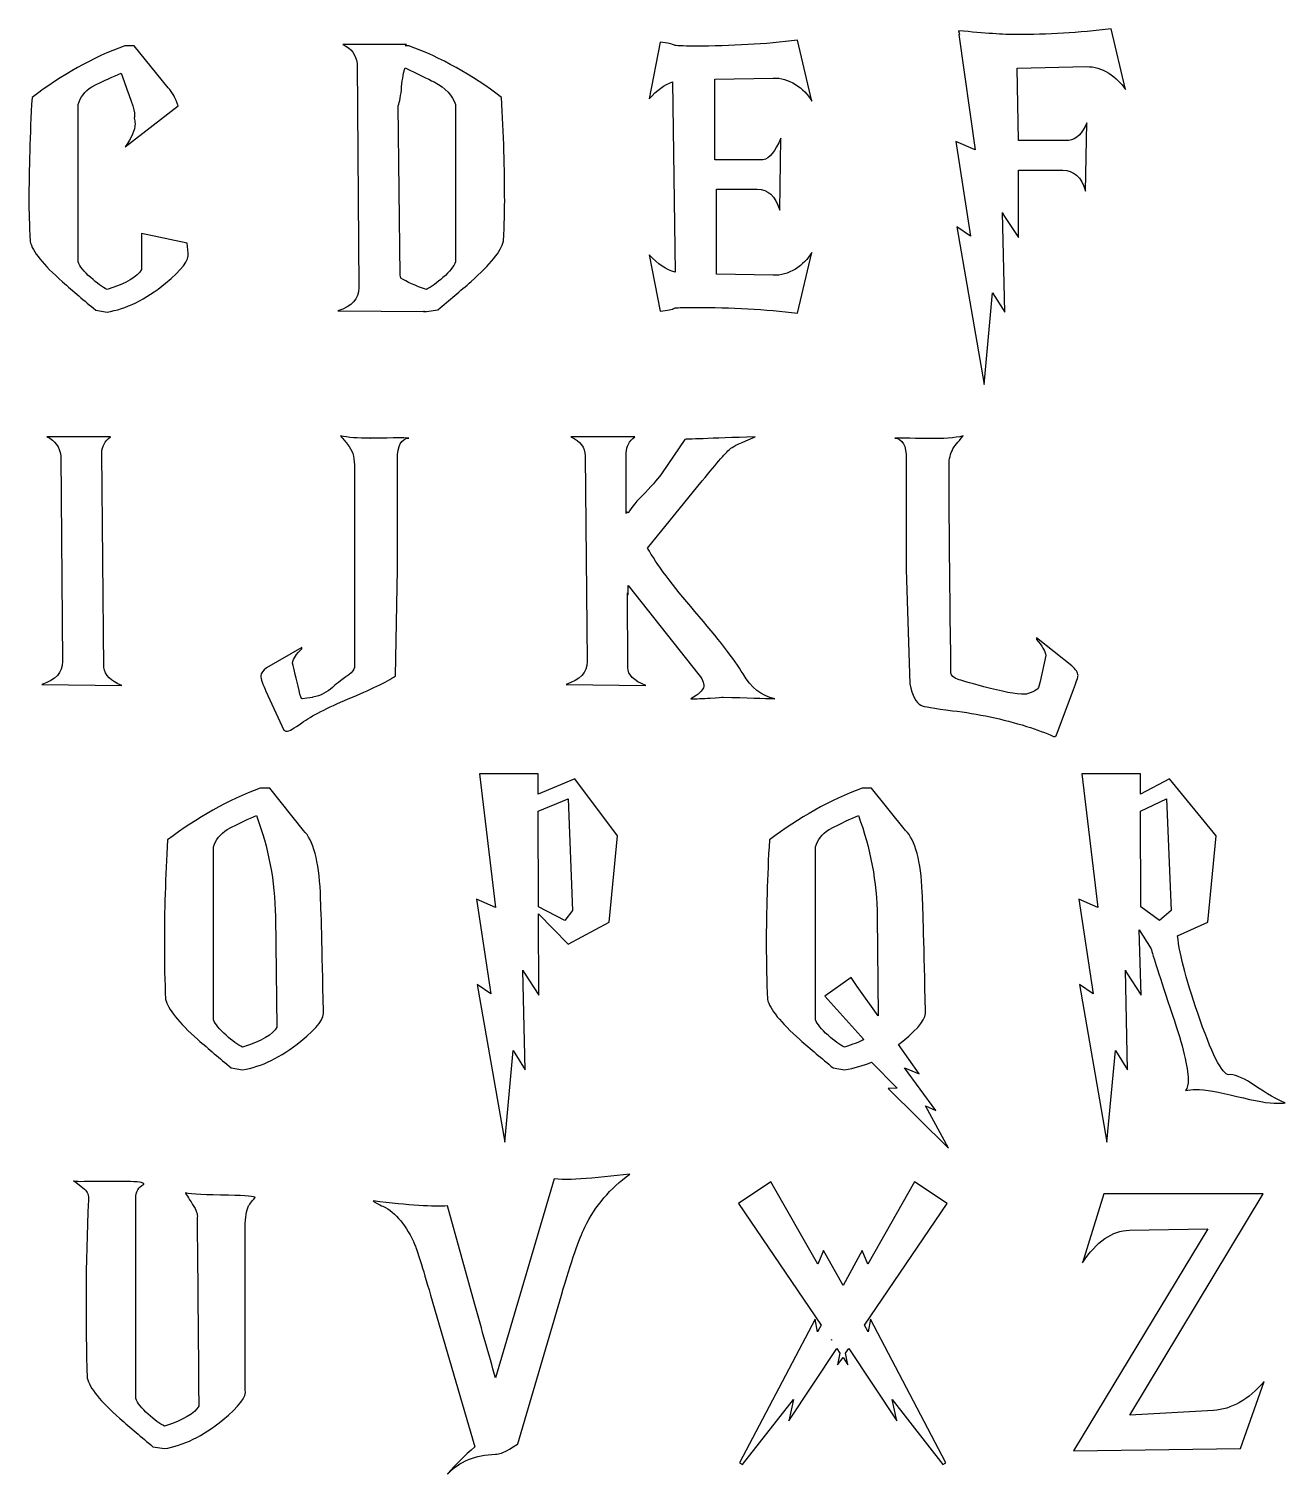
# Model space of a CAD drawing. Header units: centimetres. Extents: x -8.9 to 7.6, y -12.9 to 13.1.
# Drawn here: x -3.92 to 5.79, y 1.96 to 13.14 of the extents above; entities that cross this region are included whole.
import ezdxf

# ---------------------------------------------------------------- set-up
doc = ezdxf.new("R2010")
doc.units = ezdxf.units.CM
doc.header["$MEASUREMENT"] = 0
doc.layers.add('Layer 1', color=7, linetype='Continuous')

msp = doc.modelspace()

# ---------------------------------------------------------------- linework, layer by layer
at = {"layer": 'Layer 1', "color": 250}
for points, knots in [([(4.122, 12.274), (4.181, 12.283), (4.227, 12.33), (4.26, 12.412), (4.26, 12.412), (4.26, 12.412), (4.252, 11.884), (4.252, 11.884), (4.252, 11.884), (4.218, 11.992), (4.159, 12.046), (4.075, 12.046), (4.075, 12.046), (4.075, 12.046), (3.732, 12.046), (3.732, 12.046), (3.732, 12.046), (3.732, 12.046), (3.732, 11.524), (3.732, 11.524), (3.732, 11.524), (3.732, 11.524), (3.62, 11.695), (3.62, 11.695), (3.62, 11.695), (3.62, 11.695), (3.608, 11.719), (3.608, 11.719), (3.608, 11.719), (3.608, 11.719), (3.626, 10.948), (3.626, 10.948), (3.626, 10.948), (3.626, 10.948), (3.531, 11.096), (3.531, 11.096), (3.531, 11.096), (3.531, 11.096), (3.467, 10.388), (3.467, 10.388), (3.467, 10.388), (3.467, 10.388), (3.254, 11.607), (3.254, 11.607), (3.254, 11.607), (3.254, 11.607), (3.36, 11.536), (3.36, 11.536), (3.36, 11.536), (3.36, 11.536), (3.248, 12.268), (3.248, 12.268), (3.248, 12.268), (3.248, 12.268), (3.396, 12.203), (3.396, 12.203), (3.396, 12.203), (3.396, 12.203), (3.272, 13.094), (3.272, 13.094), (3.272, 13.094), (3.272, 13.094), (3.275, 13.094), (3.275, 13.094), (3.275, 13.094), (3.275, 13.094), (3.269, 13.124), (3.269, 13.124), (3.269, 13.124), (3.471, 13.104), (3.62, 13.094), (3.714, 13.094), (3.714, 13.094), (3.956, 13.094), (4.201, 13.109), (4.449, 13.138), (4.449, 13.138), (4.449, 13.138), (4.559, 12.669), (4.559, 12.669), (4.559, 12.669), (4.529, 12.718), (4.486, 12.76), (4.43, 12.796), (4.43, 12.796), (4.374, 12.831), (4.318, 12.848), (4.26, 12.846), (4.26, 12.846), (4.26, 12.846), (3.723, 12.834), (3.723, 12.834), (3.723, 12.834), (3.723, 12.834), (3.732, 12.274), (3.732, 12.274), (3.732, 12.274), (3.732, 12.274), (4.122, 12.274), (4.122, 12.274)], [0, 0, 0, 0, 0.038462, 0.038462, 0.038462, 0.038462, 0.076923, 0.076923, 0.076923, 0.076923, 0.115385, 0.115385, 0.115385, 0.115385, 0.153846, 0.153846, 0.153846, 0.153846, 0.192308, 0.192308, 0.192308, 0.192308, 0.230769, 0.230769, 0.230769, 0.230769, 0.269231, 0.269231, 0.269231, 0.269231, 0.307692, 0.307692, 0.307692, 0.307692, 0.346154, 0.346154, 0.346154, 0.346154, 0.384615, 0.384615, 0.384615, 0.384615, 0.423077, 0.423077, 0.423077, 0.423077, 0.461538, 0.461538, 0.461538, 0.461538, 0.5, 0.5, 0.5, 0.5, 0.538462, 0.538462, 0.538462, 0.538462, 0.576923, 0.576923, 0.576923, 0.576923, 0.615385, 0.615385, 0.615385, 0.615385, 0.653846, 0.653846, 0.653846, 0.653846, 0.692308, 0.692308, 0.692308, 0.692308, 0.730769, 0.730769, 0.730769, 0.730769, 0.769231, 0.769231, 0.769231, 0.769231, 0.807692, 0.807692, 0.807692, 0.807692, 0.846154, 0.846154, 0.846154, 0.846154, 0.884615, 0.884615, 0.884615, 0.884615, 0.923077, 0.923077, 0.923077, 0.923077, 1, 1, 1, 1]), ([(-2.693, 11.403), (-2.681, 11.352), (-2.739, 11.274), (-2.867, 11.17), (-2.867, 11.17), (-3.022, 11.044), (-3.173, 10.97), (-3.319, 10.948), (-3.319, 10.948), (-3.319, 10.948), (-3.407, 10.963), (-3.407, 10.963), (-3.407, 10.963), (-3.496, 11.036), (-3.581, 11.109), (-3.664, 11.182), (-3.664, 11.182), (-3.813, 11.313), (-3.897, 11.418), (-3.915, 11.494), (-3.915, 11.494), (-3.921, 11.63), (-3.924, 11.732), (-3.924, 11.801), (-3.924, 11.801), (-3.924, 12.053), (-3.916, 12.322), (-3.9, 12.607), (-3.9, 12.607), (-3.67, 12.782), (-3.431, 12.916), (-3.183, 13.008), (-3.183, 13.008), (-3.183, 13.008), (-3.109, 13.008), (-3.109, 13.008), (-3.109, 13.008), (-3.109, 13.008), (-2.846, 12.681), (-2.846, 12.681), (-2.846, 12.681), (-2.815, 12.649), (-2.789, 12.603), (-2.77, 12.542), (-2.77, 12.542), (-2.77, 12.542), (-3.18, 12.226), (-3.18, 12.226), (-3.18, 12.226), (-3.129, 12.295), (-3.103, 12.355), (-3.103, 12.406), (-3.103, 12.406), (-3.103, 12.42), (-3.105, 12.434), (-3.109, 12.448), (-3.109, 12.448), (-3.107, 12.456), (-3.106, 12.464), (-3.106, 12.474), (-3.106, 12.474), (-3.106, 12.506), (-3.141, 12.613), (-3.211, 12.796), (-3.211, 12.796), (-3.266, 12.772), (-3.342, 12.737), (-3.438, 12.69), (-3.438, 12.69), (-3.492, 12.654), (-3.527, 12.609), (-3.543, 12.554), (-3.543, 12.554), (-3.543, 12.554), (-3.543, 11.335), (-3.543, 11.335), (-3.543, 11.335), (-3.531, 11.302), (-3.499, 11.261), (-3.445, 11.214), (-3.445, 11.214), (-3.398, 11.171), (-3.356, 11.14), (-3.319, 11.123), (-3.319, 11.123), (-3.171, 11.17), (-3.082, 11.221), (-3.053, 11.276), (-3.053, 11.276), (-3.053, 11.276), (-3.053, 11.556), (-3.053, 11.556), (-3.053, 11.556), (-3.053, 11.556), (-2.699, 11.48), (-2.699, 11.48), (-2.699, 11.48), (-2.699, 11.48), (-2.693, 11.403), (-2.693, 11.403)], [0, 0, 0, 0, 0.038462, 0.038462, 0.038462, 0.038462, 0.076923, 0.076923, 0.076923, 0.076923, 0.115385, 0.115385, 0.115385, 0.115385, 0.153846, 0.153846, 0.153846, 0.153846, 0.192308, 0.192308, 0.192308, 0.192308, 0.230769, 0.230769, 0.230769, 0.230769, 0.269231, 0.269231, 0.269231, 0.269231, 0.307692, 0.307692, 0.307692, 0.307692, 0.346154, 0.346154, 0.346154, 0.346154, 0.384615, 0.384615, 0.384615, 0.384615, 0.423077, 0.423077, 0.423077, 0.423077, 0.461538, 0.461538, 0.461538, 0.461538, 0.5, 0.5, 0.5, 0.5, 0.538462, 0.538462, 0.538462, 0.538462, 0.576923, 0.576923, 0.576923, 0.576923, 0.615385, 0.615385, 0.615385, 0.615385, 0.653846, 0.653846, 0.653846, 0.653846, 0.692308, 0.692308, 0.692308, 0.692308, 0.730769, 0.730769, 0.730769, 0.730769, 0.769231, 0.769231, 0.769231, 0.769231, 0.807692, 0.807692, 0.807692, 0.807692, 0.846154, 0.846154, 0.846154, 0.846154, 0.884615, 0.884615, 0.884615, 0.884615, 0.923077, 0.923077, 0.923077, 0.923077, 1, 1, 1, 1]), ([(-0.872, 10.951), (-0.868, 10.951), (-0.865, 10.951), (-0.863, 10.951), (-0.863, 10.951), (-0.863, 10.951), (-1.533, 10.957), (-1.533, 10.957), (-1.533, 10.957), (-1.425, 10.991), (-1.371, 11.05), (-1.371, 11.134), (-1.371, 11.134), (-1.371, 11.134), (-1.385, 12.87), (-1.385, 12.87), (-1.385, 12.87), (-1.393, 12.939), (-1.43, 12.988), (-1.495, 13.017), (-1.495, 13.017), (-1.495, 13.017), (-1.002, 13.017), (-1.002, 13.017), (-1.002, 13.017), (-1.006, 13.015), (-1.01, 13.012), (-1.014, 13.008), (-1.014, 13.008), (-1.014, 13.008), (-0.984, 13.008), (-0.984, 13.008), (-0.984, 13.008), (-0.736, 12.916), (-0.497, 12.783), (-0.267, 12.608), (-0.267, 12.608), (-0.251, 12.323), (-0.243, 12.055), (-0.243, 11.803), (-0.243, 11.803), (-0.243, 11.734), (-0.246, 11.632), (-0.252, 11.496), (-0.252, 11.496), (-0.27, 11.42), (-0.353, 11.316), (-0.503, 11.184), (-0.503, 11.184), (-0.586, 11.112), (-0.671, 11.039), (-0.76, 10.966), (-0.76, 10.966), (-0.76, 10.966), (-0.848, 10.951), (-0.848, 10.951), (-0.848, 10.951), (-0.848, 10.951), (-0.872, 10.951), (-0.872, 10.951)], [0, 0, 0, 0, 0.0625, 0.0625, 0.0625, 0.0625, 0.125, 0.125, 0.125, 0.125, 0.1875, 0.1875, 0.1875, 0.1875, 0.25, 0.25, 0.25, 0.25, 0.3125, 0.3125, 0.3125, 0.3125, 0.375, 0.375, 0.375, 0.375, 0.4375, 0.4375, 0.4375, 0.4375, 0.5, 0.5, 0.5, 0.5, 0.5625, 0.5625, 0.5625, 0.5625, 0.625, 0.625, 0.625, 0.625, 0.6875, 0.6875, 0.6875, 0.6875, 0.75, 0.75, 0.75, 0.75, 0.8125, 0.8125, 0.8125, 0.8125, 0.875, 0.875, 0.875, 0.875, 1, 1, 1, 1]), ([(1.076, 11.255), (1.076, 11.255), (1.055, 12.728), (1.055, 12.728), (1.055, 12.728), (0.994, 12.706), (0.934, 12.663), (0.875, 12.598), (0.875, 12.598), (0.875, 12.598), (0.961, 13.035), (0.961, 13.035), (0.961, 13.035), (1.018, 13.029), (1.054, 13.021), (1.07, 13.011), (1.07, 13.011), (1.078, 13.007), (1.131, 13.005), (1.229, 13.005), (1.229, 13.005), (1.511, 13.005), (1.775, 13.02), (2.023, 13.05), (2.023, 13.05), (2.023, 13.05), (2.133, 12.58), (2.133, 12.58), (2.133, 12.58), (2.103, 12.632), (2.061, 12.674), (2.006, 12.709), (2.006, 12.709), (1.951, 12.743), (1.894, 12.76), (1.835, 12.758), (1.835, 12.758), (1.835, 12.758), (1.383, 12.749), (1.383, 12.749), (1.383, 12.749), (1.383, 12.739), (1.383, 12.73), (1.383, 12.722), (1.383, 12.722), (1.383, 12.722), (1.383, 12.126), (1.383, 12.126), (1.383, 12.126), (1.383, 12.126), (1.755, 12.126), (1.755, 12.126), (1.755, 12.126), (1.806, 12.134), (1.852, 12.19), (1.893, 12.294), (1.893, 12.294), (1.893, 12.294), (1.885, 11.736), (1.885, 11.736), (1.885, 11.736), (1.852, 11.845), (1.794, 11.899), (1.711, 11.899), (1.711, 11.899), (1.711, 11.899), (1.395, 11.899), (1.395, 11.899), (1.395, 11.899), (1.395, 11.899), (1.395, 11.241), (1.395, 11.241), (1.395, 11.241), (1.395, 11.241), (1.835, 11.232), (1.835, 11.232), (1.835, 11.232), (1.894, 11.23), (1.951, 11.246), (2.006, 11.28), (2.006, 11.28), (2.061, 11.315), (2.103, 11.358), (2.133, 11.409), (2.133, 11.409), (2.133, 11.409), (2.023, 10.94), (2.023, 10.94), (2.023, 10.94), (1.775, 10.969), (1.511, 10.984), (1.229, 10.984), (1.229, 10.984), (1.131, 10.984), (1.078, 10.982), (1.07, 10.978), (1.07, 10.978), (1.054, 10.968), (1.018, 10.96), (0.961, 10.954), (0.961, 10.954), (0.961, 10.954), (0.875, 11.391), (0.875, 11.391), (0.875, 11.391), (0.942, 11.318), (1.009, 11.273), (1.076, 11.255)], [0, 0, 0, 0, 0.035714, 0.035714, 0.035714, 0.035714, 0.071429, 0.071429, 0.071429, 0.071429, 0.107143, 0.107143, 0.107143, 0.107143, 0.142857, 0.142857, 0.142857, 0.142857, 0.178571, 0.178571, 0.178571, 0.178571, 0.214286, 0.214286, 0.214286, 0.214286, 0.25, 0.25, 0.25, 0.25, 0.285714, 0.285714, 0.285714, 0.285714, 0.321429, 0.321429, 0.321429, 0.321429, 0.357143, 0.357143, 0.357143, 0.357143, 0.392857, 0.392857, 0.392857, 0.392857, 0.428571, 0.428571, 0.428571, 0.428571, 0.464286, 0.464286, 0.464286, 0.464286, 0.5, 0.5, 0.5, 0.5, 0.535714, 0.535714, 0.535714, 0.535714, 0.571429, 0.571429, 0.571429, 0.571429, 0.607143, 0.607143, 0.607143, 0.607143, 0.642857, 0.642857, 0.642857, 0.642857, 0.678571, 0.678571, 0.678571, 0.678571, 0.714286, 0.714286, 0.714286, 0.714286, 0.75, 0.75, 0.75, 0.75, 0.785714, 0.785714, 0.785714, 0.785714, 0.821429, 0.821429, 0.821429, 0.821429, 0.857143, 0.857143, 0.857143, 0.857143, 0.892857, 0.892857, 0.892857, 0.892857, 0.928571, 0.928571, 0.928571, 0.928571, 1, 1, 1, 1]), ([(-1.052, 11.232), (-1.05, 11.226), (-1.048, 11.219), (-1.046, 11.211), (-1.046, 11.211), (-1.001, 11.18), (-0.935, 11.15), (-0.847, 11.123), (-0.847, 11.123), (-0.807, 11.144), (-0.766, 11.175), (-0.721, 11.214), (-0.721, 11.214), (-0.668, 11.261), (-0.636, 11.302), (-0.624, 11.335), (-0.624, 11.335), (-0.624, 11.335), (-0.624, 12.554), (-0.624, 12.554), (-0.624, 12.554), (-0.644, 12.621), (-0.699, 12.679), (-0.788, 12.728), (-0.788, 12.728), (-0.838, 12.752), (-0.913, 12.788), (-1.013, 12.837), (-1.013, 12.837), (-1.025, 12.806), (-1.034, 12.757), (-1.04, 12.69), (-1.04, 12.69), (-1.046, 12.623), (-1.055, 12.574), (-1.067, 12.542), (-1.067, 12.542), (-1.067, 12.542), (-1.052, 11.232), (-1.052, 11.232)], [0, 0, 0, 0, 0.090909, 0.090909, 0.090909, 0.090909, 0.181818, 0.181818, 0.181818, 0.181818, 0.272727, 0.272727, 0.272727, 0.272727, 0.363636, 0.363636, 0.363636, 0.363636, 0.454545, 0.454545, 0.454545, 0.454545, 0.545455, 0.545455, 0.545455, 0.545455, 0.636364, 0.636364, 0.636364, 0.636364, 0.727273, 0.727273, 0.727273, 0.727273, 0.818182, 0.818182, 0.818182, 0.818182, 1, 1, 1, 1]), ([(-3.345, 8.198), (-3.335, 8.139), (-3.289, 8.093), (-3.206, 8.059), (-3.206, 8.059), (-3.206, 8.059), (-3.823, 8.068), (-3.823, 8.068), (-3.823, 8.068), (-3.717, 8.101), (-3.664, 8.16), (-3.664, 8.245), (-3.664, 8.245), (-3.664, 8.245), (-3.678, 9.836), (-3.678, 9.836), (-3.678, 9.836), (-3.686, 9.905), (-3.721, 9.954), (-3.785, 9.983), (-3.785, 9.983), (-3.785, 9.983), (-3.292, 9.983), (-3.292, 9.983), (-3.292, 9.983), (-3.337, 9.948), (-3.36, 9.907), (-3.36, 9.859), (-3.36, 9.859), (-3.36, 9.859), (-3.345, 8.198), (-3.345, 8.198)], [0, 0, 0, 0, 0.111111, 0.111111, 0.111111, 0.111111, 0.222222, 0.222222, 0.222222, 0.222222, 0.333333, 0.333333, 0.333333, 0.333333, 0.444444, 0.444444, 0.444444, 0.444444, 0.555556, 0.555556, 0.555556, 0.555556, 0.666667, 0.666667, 0.666667, 0.666667, 0.777778, 0.777778, 0.777778, 0.777778, 1, 1, 1, 1]), ([(-1.512, 9.989), (-1.459, 9.977), (-1.381, 9.972), (-1.279, 9.972), (-1.279, 9.972), (-1.297, 9.972), (-1.239, 9.972), (-1.105, 9.974), (-1.105, 9.974), (-1.105, 9.974), (-1.081, 9.974), (-1.034, 9.974), (-1.034, 9.974), (-1.018, 9.974), (-1.002, 9.973), (-0.984, 9.972), (-0.984, 9.972), (-1.043, 9.97), (-1.073, 9.915), (-1.073, 9.809), (-1.073, 9.809), (-1.073, 9.809), (-1.073, 8.956), (-1.073, 8.956), (-1.073, 8.956), (-1.073, 8.956), (-1.087, 8.133), (-1.087, 8.133), (-1.087, 8.133), (-1.158, 8.086), (-1.28, 8.027), (-1.453, 7.956), (-1.453, 7.956), (-1.617, 7.887), (-1.737, 7.825), (-1.813, 7.77), (-1.813, 7.77), (-1.872, 7.727), (-1.912, 7.705), (-1.931, 7.705), (-1.931, 7.705), (-1.939, 7.705), (-1.946, 7.708), (-1.952, 7.714), (-1.952, 7.714), (-1.952, 7.714), (-2.091, 8.015), (-2.091, 8.015), (-2.091, 8.015), (-2.116, 8.07), (-2.129, 8.109), (-2.129, 8.133), (-2.129, 8.133), (-2.129, 8.156), (-2.114, 8.177), (-2.085, 8.195), (-2.085, 8.195), (-2.085, 8.195), (-1.813, 8.354), (-1.813, 8.354), (-1.813, 8.354), (-1.813, 8.354), (-1.813, 8.342), (-1.813, 8.342), (-1.813, 8.342), (-1.855, 8.303), (-1.878, 8.267), (-1.884, 8.233), (-1.884, 8.233), (-1.872, 8.184), (-1.856, 8.113), (-1.834, 8.021), (-1.834, 8.021), (-1.825, 7.975), (-1.816, 7.954), (-1.808, 7.956), (-1.808, 7.956), (-1.757, 7.962), (-1.73, 7.966), (-1.726, 7.968), (-1.726, 7.968), (-1.667, 7.981), (-1.617, 8.007), (-1.576, 8.044), (-1.576, 8.044), (-1.555, 8.064), (-1.513, 8.096), (-1.45, 8.142), (-1.45, 8.142), (-1.421, 8.163), (-1.406, 8.182), (-1.406, 8.198), (-1.406, 8.198), (-1.406, 8.198), (-1.406, 9.765), (-1.406, 9.765), (-1.406, 9.765), (-1.406, 9.83), (-1.423, 9.883), (-1.458, 9.924), (-1.458, 9.924), (-1.469, 9.938), (-1.487, 9.96), (-1.512, 9.989)], [0, 0, 0, 0, 0.037037, 0.037037, 0.037037, 0.037037, 0.074074, 0.074074, 0.074074, 0.074074, 0.111111, 0.111111, 0.111111, 0.111111, 0.148148, 0.148148, 0.148148, 0.148148, 0.185185, 0.185185, 0.185185, 0.185185, 0.222222, 0.222222, 0.222222, 0.222222, 0.259259, 0.259259, 0.259259, 0.259259, 0.296296, 0.296296, 0.296296, 0.296296, 0.333333, 0.333333, 0.333333, 0.333333, 0.37037, 0.37037, 0.37037, 0.37037, 0.407407, 0.407407, 0.407407, 0.407407, 0.444444, 0.444444, 0.444444, 0.444444, 0.481481, 0.481481, 0.481481, 0.481481, 0.518519, 0.518519, 0.518519, 0.518519, 0.555556, 0.555556, 0.555556, 0.555556, 0.592593, 0.592593, 0.592593, 0.592593, 0.62963, 0.62963, 0.62963, 0.62963, 0.666667, 0.666667, 0.666667, 0.666667, 0.703704, 0.703704, 0.703704, 0.703704, 0.740741, 0.740741, 0.740741, 0.740741, 0.777778, 0.777778, 0.777778, 0.777778, 0.814815, 0.814815, 0.814815, 0.814815, 0.851852, 0.851852, 0.851852, 0.851852, 0.888889, 0.888889, 0.888889, 0.888889, 0.925926, 0.925926, 0.925926, 0.925926, 1, 1, 1, 1]), ([(0.849, 8.059), (0.849, 8.059), (0.232, 8.068), (0.232, 8.068), (0.232, 8.068), (0.34, 8.101), (0.394, 8.16), (0.394, 8.245), (0.394, 8.245), (0.394, 8.245), (0.379, 9.836), (0.379, 9.836), (0.379, 9.836), (0.379, 9.901), (0.343, 9.95), (0.27, 9.983), (0.27, 9.983), (0.27, 9.983), (0.763, 9.983), (0.763, 9.983), (0.763, 9.983), (0.72, 9.948), (0.698, 9.907), (0.698, 9.859), (0.698, 9.859), (0.698, 9.859), (0.698, 9.39), (0.698, 9.39), (0.698, 9.39), (0.7, 9.398), (0.702, 9.402), (0.704, 9.402), (0.704, 9.402), (0.708, 9.4), (0.711, 9.397), (0.713, 9.393), (0.713, 9.393), (0.737, 9.436), (0.78, 9.488), (0.843, 9.549), (0.843, 9.549), (0.908, 9.618), (0.952, 9.67), (0.976, 9.703), (0.976, 9.703), (0.976, 9.703), (1.15, 9.963), (1.15, 9.963), (1.15, 9.963), (1.158, 9.963), (1.34, 9.97), (1.696, 9.983), (1.696, 9.983), (1.588, 9.938), (1.525, 9.909), (1.507, 9.895), (1.507, 9.895), (1.475, 9.869), (1.402, 9.785), (1.286, 9.641), (1.286, 9.641), (1.286, 9.641), (0.863, 9.122), (0.863, 9.122), (0.863, 9.122), (0.932, 8.998), (1.054, 8.834), (1.229, 8.632), (1.229, 8.632), (1.41, 8.421), (1.534, 8.26), (1.601, 8.148), (1.601, 8.148), (1.662, 8.043), (1.744, 7.979), (1.846, 7.956), (1.846, 7.956), (1.764, 7.96), (1.631, 7.964), (1.448, 7.968), (1.448, 7.968), (1.44, 7.968), (1.407, 7.966), (1.347, 7.962), (1.347, 7.962), (1.288, 7.958), (1.238, 7.956), (1.197, 7.956), (1.197, 7.956), (1.258, 7.992), (1.29, 8.02), (1.294, 8.042), (1.294, 8.042), (1.304, 8.068), (1.293, 8.1), (1.262, 8.14), (1.262, 8.14), (1.262, 8.14), (0.713, 8.832), (0.713, 8.832), (0.713, 8.832), (0.713, 8.761), (0.711, 8.743), (0.707, 8.776), (0.707, 8.776), (0.707, 8.776), (0.71, 8.198), (0.71, 8.198), (0.71, 8.198), (0.71, 8.143), (0.756, 8.096), (0.849, 8.059)], [0, 0, 0, 0, 0.034483, 0.034483, 0.034483, 0.034483, 0.068966, 0.068966, 0.068966, 0.068966, 0.103448, 0.103448, 0.103448, 0.103448, 0.137931, 0.137931, 0.137931, 0.137931, 0.172414, 0.172414, 0.172414, 0.172414, 0.206897, 0.206897, 0.206897, 0.206897, 0.241379, 0.241379, 0.241379, 0.241379, 0.275862, 0.275862, 0.275862, 0.275862, 0.310345, 0.310345, 0.310345, 0.310345, 0.344828, 0.344828, 0.344828, 0.344828, 0.37931, 0.37931, 0.37931, 0.37931, 0.413793, 0.413793, 0.413793, 0.413793, 0.448276, 0.448276, 0.448276, 0.448276, 0.482759, 0.482759, 0.482759, 0.482759, 0.517241, 0.517241, 0.517241, 0.517241, 0.551724, 0.551724, 0.551724, 0.551724, 0.586207, 0.586207, 0.586207, 0.586207, 0.62069, 0.62069, 0.62069, 0.62069, 0.655172, 0.655172, 0.655172, 0.655172, 0.689655, 0.689655, 0.689655, 0.689655, 0.724138, 0.724138, 0.724138, 0.724138, 0.758621, 0.758621, 0.758621, 0.758621, 0.793103, 0.793103, 0.793103, 0.793103, 0.827586, 0.827586, 0.827586, 0.827586, 0.862069, 0.862069, 0.862069, 0.862069, 0.896552, 0.896552, 0.896552, 0.896552, 0.931034, 0.931034, 0.931034, 0.931034, 1, 1, 1, 1]), ([(4.193, 8.136), (4.193, 8.126), (4.181, 8.09), (4.157, 8.027), (4.157, 8.027), (4.157, 8.027), (4.024, 7.67), (4.024, 7.67), (4.024, 7.67), (4.018, 7.664), (4.012, 7.662), (4.004, 7.664), (4.004, 7.664), (3.947, 7.691), (3.877, 7.718), (3.794, 7.743), (3.794, 7.743), (3.611, 7.8), (3.42, 7.841), (3.222, 7.864), (3.222, 7.864), (3.078, 7.882), (2.996, 7.896), (2.977, 7.906), (2.977, 7.906), (2.939, 7.925), (2.911, 7.98), (2.891, 8.071), (2.891, 8.071), (2.891, 8.071), (2.864, 8.956), (2.864, 8.956), (2.864, 8.956), (2.864, 8.956), (2.864, 9.809), (2.864, 9.809), (2.864, 9.809), (2.864, 9.915), (2.835, 9.97), (2.776, 9.972), (2.776, 9.972), (2.792, 9.973), (2.881, 9.972), (3.045, 9.969), (3.045, 9.969), (3.151, 9.967), (3.237, 9.973), (3.304, 9.989), (3.304, 9.989), (3.261, 9.94), (3.234, 9.907), (3.225, 9.889), (3.225, 9.889), (3.205, 9.853), (3.195, 9.812), (3.195, 9.765), (3.195, 9.765), (3.195, 9.507), (3.2, 8.97), (3.21, 8.154), (3.21, 8.154), (3.21, 8.136), (3.228, 8.12), (3.266, 8.106), (3.266, 8.106), (3.279, 8.1), (3.345, 8.082), (3.463, 8.05), (3.463, 8.05), (3.606, 8.011), (3.712, 7.991), (3.783, 7.991), (3.783, 7.991), (3.797, 7.991), (3.816, 7.998), (3.842, 8.01), (3.842, 8.01), (3.867, 8.023), (3.878, 8.03), (3.874, 8.03), (3.874, 8.03), (3.882, 8.028), (3.891, 8.047), (3.9, 8.089), (3.9, 8.089), (3.9, 8.089), (3.945, 8.292), (3.945, 8.292), (3.945, 8.292), (3.939, 8.326), (3.914, 8.367), (3.871, 8.416), (3.871, 8.416), (3.871, 8.416), (3.871, 8.428), (3.871, 8.428), (3.871, 8.428), (3.871, 8.428), (4.145, 8.21), (4.145, 8.21), (4.145, 8.21), (4.177, 8.184), (4.193, 8.159), (4.193, 8.136)], [0, 0, 0, 0, 0.037037, 0.037037, 0.037037, 0.037037, 0.074074, 0.074074, 0.074074, 0.074074, 0.111111, 0.111111, 0.111111, 0.111111, 0.148148, 0.148148, 0.148148, 0.148148, 0.185185, 0.185185, 0.185185, 0.185185, 0.222222, 0.222222, 0.222222, 0.222222, 0.259259, 0.259259, 0.259259, 0.259259, 0.296296, 0.296296, 0.296296, 0.296296, 0.333333, 0.333333, 0.333333, 0.333333, 0.37037, 0.37037, 0.37037, 0.37037, 0.407407, 0.407407, 0.407407, 0.407407, 0.444444, 0.444444, 0.444444, 0.444444, 0.481481, 0.481481, 0.481481, 0.481481, 0.518519, 0.518519, 0.518519, 0.518519, 0.555556, 0.555556, 0.555556, 0.555556, 0.592593, 0.592593, 0.592593, 0.592593, 0.62963, 0.62963, 0.62963, 0.62963, 0.666667, 0.666667, 0.666667, 0.666667, 0.703704, 0.703704, 0.703704, 0.703704, 0.740741, 0.740741, 0.740741, 0.740741, 0.777778, 0.777778, 0.777778, 0.777778, 0.814815, 0.814815, 0.814815, 0.814815, 0.851852, 0.851852, 0.851852, 0.851852, 0.888889, 0.888889, 0.888889, 0.888889, 0.925926, 0.925926, 0.925926, 0.925926, 1, 1, 1, 1]), ([(0.63, 6.896), (0.63, 6.896), (0.565, 6.229), (0.565, 6.229), (0.565, 6.229), (0.565, 6.229), (0.247, 6.058), (0.247, 6.058), (0.247, 6.058), (0.247, 6.058), (0.019, 6.294), (0.019, 6.294), (0.019, 6.294), (0.019, 6.294), (0.022, 5.663), (0.022, 5.663), (0.022, 5.663), (0.022, 5.663), (-0.09, 5.834), (-0.09, 5.834), (-0.09, 5.834), (-0.09, 5.834), (-0.102, 5.857), (-0.102, 5.857), (-0.102, 5.857), (-0.102, 5.857), (-0.084, 5.087), (-0.084, 5.087), (-0.084, 5.087), (-0.084, 5.087), (-0.178, 5.235), (-0.178, 5.235), (-0.178, 5.235), (-0.178, 5.235), (-0.243, 4.526), (-0.243, 4.526), (-0.243, 4.526), (-0.243, 4.526), (-0.456, 5.745), (-0.456, 5.745), (-0.456, 5.745), (-0.456, 5.745), (-0.35, 5.674), (-0.35, 5.674), (-0.35, 5.674), (-0.35, 5.674), (-0.462, 6.406), (-0.462, 6.406), (-0.462, 6.406), (-0.462, 6.406), (-0.314, 6.341), (-0.314, 6.341), (-0.314, 6.341), (-0.314, 6.341), (-0.438, 7.377), (-0.438, 7.377), (-0.438, 7.377), (-0.438, 7.377), (0.016, 7.377), (0.016, 7.377), (0.016, 7.377), (0.016, 7.377), (0.016, 7.218), (0.016, 7.218), (0.016, 7.218), (0.016, 7.218), (0.3, 7.336), (0.3, 7.336), (0.3, 7.336), (0.3, 7.336), (0.63, 6.896), (0.63, 6.896)], [0, 0, 0, 0, 0.052632, 0.052632, 0.052632, 0.052632, 0.105263, 0.105263, 0.105263, 0.105263, 0.157895, 0.157895, 0.157895, 0.157895, 0.210526, 0.210526, 0.210526, 0.210526, 0.263158, 0.263158, 0.263158, 0.263158, 0.315789, 0.315789, 0.315789, 0.315789, 0.368421, 0.368421, 0.368421, 0.368421, 0.421053, 0.421053, 0.421053, 0.421053, 0.473684, 0.473684, 0.473684, 0.473684, 0.526316, 0.526316, 0.526316, 0.526316, 0.578947, 0.578947, 0.578947, 0.578947, 0.631579, 0.631579, 0.631579, 0.631579, 0.684211, 0.684211, 0.684211, 0.684211, 0.736842, 0.736842, 0.736842, 0.736842, 0.789474, 0.789474, 0.789474, 0.789474, 0.842105, 0.842105, 0.842105, 0.842105, 0.894737, 0.894737, 0.894737, 0.894737, 1, 1, 1, 1]), ([(4.963, 6.123), (4.979, 5.972), (5.037, 5.754), (5.137, 5.471), (5.137, 5.471), (5.243, 5.172), (5.321, 5.031), (5.37, 5.049), (5.37, 5.049), (5.421, 5.045), (5.484, 5.017), (5.559, 4.966), (5.559, 4.966), (5.653, 4.901), (5.732, 4.856), (5.795, 4.83), (5.795, 4.83), (5.777, 4.828), (5.759, 4.827), (5.739, 4.827), (5.739, 4.827), (5.668, 4.827), (5.562, 4.845), (5.422, 4.881), (5.422, 4.881), (5.281, 4.916), (5.175, 4.934), (5.105, 4.934), (5.105, 4.934), (5.075, 4.934), (5.048, 4.931), (5.025, 4.925), (5.025, 4.925), (5.039, 4.944), (5.045, 4.974), (5.045, 5.013), (5.045, 5.013), (5.045, 5.104), (5.005, 5.269), (4.924, 5.509), (4.924, 5.509), (4.824, 5.808), (4.769, 5.979), (4.759, 6.023), (4.759, 6.023), (4.759, 6.023), (4.665, 6.17), (4.665, 6.17), (4.665, 6.17), (4.665, 6.17), (4.682, 5.663), (4.682, 5.663), (4.682, 5.663), (4.682, 5.663), (4.57, 5.834), (4.57, 5.834), (4.57, 5.834), (4.57, 5.834), (4.559, 5.857), (4.559, 5.857), (4.559, 5.857), (4.559, 5.857), (4.576, 5.087), (4.576, 5.087), (4.576, 5.087), (4.576, 5.087), (4.482, 5.235), (4.482, 5.235), (4.482, 5.235), (4.482, 5.235), (4.417, 4.526), (4.417, 4.526), (4.417, 4.526), (4.417, 4.526), (4.204, 5.745), (4.204, 5.745), (4.204, 5.745), (4.204, 5.745), (4.311, 5.674), (4.311, 5.674), (4.311, 5.674), (4.311, 5.674), (4.198, 6.406), (4.198, 6.406), (4.198, 6.406), (4.198, 6.406), (4.346, 6.341), (4.346, 6.341), (4.346, 6.341), (4.346, 6.341), (4.222, 7.377), (4.222, 7.377), (4.222, 7.377), (4.222, 7.377), (4.677, 7.377), (4.677, 7.377), (4.677, 7.377), (4.677, 7.377), (4.677, 7.218), (4.677, 7.218), (4.677, 7.218), (4.677, 7.218), (4.901, 7.336), (4.901, 7.336), (4.901, 7.336), (4.901, 7.336), (5.261, 6.896), (5.261, 6.896), (5.261, 6.896), (5.261, 6.896), (5.196, 6.229), (5.196, 6.229), (5.196, 6.229), (5.196, 6.229), (4.963, 6.123), (4.963, 6.123)], [0, 0, 0, 0, 0.033333, 0.033333, 0.033333, 0.033333, 0.066667, 0.066667, 0.066667, 0.066667, 0.1, 0.1, 0.1, 0.1, 0.133333, 0.133333, 0.133333, 0.133333, 0.166667, 0.166667, 0.166667, 0.166667, 0.2, 0.2, 0.2, 0.2, 0.233333, 0.233333, 0.233333, 0.233333, 0.266667, 0.266667, 0.266667, 0.266667, 0.3, 0.3, 0.3, 0.3, 0.333333, 0.333333, 0.333333, 0.333333, 0.366667, 0.366667, 0.366667, 0.366667, 0.4, 0.4, 0.4, 0.4, 0.433333, 0.433333, 0.433333, 0.433333, 0.466667, 0.466667, 0.466667, 0.466667, 0.5, 0.5, 0.5, 0.5, 0.533333, 0.533333, 0.533333, 0.533333, 0.566667, 0.566667, 0.566667, 0.566667, 0.6, 0.6, 0.6, 0.6, 0.633333, 0.633333, 0.633333, 0.633333, 0.666667, 0.666667, 0.666667, 0.666667, 0.7, 0.7, 0.7, 0.7, 0.733333, 0.733333, 0.733333, 0.733333, 0.766667, 0.766667, 0.766667, 0.766667, 0.8, 0.8, 0.8, 0.8, 0.833333, 0.833333, 0.833333, 0.833333, 0.866667, 0.866667, 0.866667, 0.866667, 0.9, 0.9, 0.9, 0.9, 0.933333, 0.933333, 0.933333, 0.933333, 1, 1, 1, 1]), ([(-1.645, 5.542), (-1.633, 5.49), (-1.691, 5.413), (-1.819, 5.308), (-1.819, 5.308), (-1.975, 5.183), (-2.125, 5.109), (-2.271, 5.087), (-2.271, 5.087), (-2.271, 5.087), (-2.359, 5.102), (-2.359, 5.102), (-2.359, 5.102), (-2.448, 5.175), (-2.533, 5.247), (-2.616, 5.32), (-2.616, 5.32), (-2.766, 5.452), (-2.849, 5.556), (-2.867, 5.633), (-2.867, 5.633), (-2.873, 5.769), (-2.876, 5.911), (-2.876, 6.058), (-2.876, 6.058), (-2.876, 6.31), (-2.868, 6.579), (-2.852, 6.864), (-2.852, 6.864), (-2.622, 7.039), (-2.383, 7.173), (-2.135, 7.265), (-2.135, 7.265), (-2.135, 7.265), (-2.061, 7.265), (-2.061, 7.265), (-2.061, 7.265), (-2.061, 7.265), (-1.799, 6.938), (-1.799, 6.938), (-1.799, 6.938), (-1.724, 6.861), (-1.681, 6.701), (-1.669, 6.459), (-1.669, 6.459), (-1.663, 6.337), (-1.655, 6.032), (-1.645, 5.542)], [0, 0, 0, 0, 0.076923, 0.076923, 0.076923, 0.076923, 0.153846, 0.153846, 0.153846, 0.153846, 0.230769, 0.230769, 0.230769, 0.230769, 0.307692, 0.307692, 0.307692, 0.307692, 0.384615, 0.384615, 0.384615, 0.384615, 0.461538, 0.461538, 0.461538, 0.461538, 0.538462, 0.538462, 0.538462, 0.538462, 0.615385, 0.615385, 0.615385, 0.615385, 0.692308, 0.692308, 0.692308, 0.692308, 0.769231, 0.769231, 0.769231, 0.769231, 0.846154, 0.846154, 0.846154, 0.846154, 1, 1, 1, 1]), ([(0.282, 6.318), (0.282, 6.318), (0.247, 7.183), (0.247, 7.183), (0.247, 7.183), (0.247, 7.183), (0.016, 7.087), (0.016, 7.087), (0.016, 7.087), (0.016, 7.087), (0.019, 6.347), (0.019, 6.347), (0.019, 6.347), (0.019, 6.347), (0.223, 6.241), (0.223, 6.241), (0.223, 6.241), (0.223, 6.241), (0.282, 6.318), (0.282, 6.318)], [0, 0, 0, 0, 0.166667, 0.166667, 0.166667, 0.166667, 0.333333, 0.333333, 0.333333, 0.333333, 0.5, 0.5, 0.5, 0.5, 0.666667, 0.666667, 0.666667, 0.666667, 1, 1, 1, 1]), ([(2.965, 5.055), (2.965, 5.055), (2.85, 5.102), (2.85, 5.102), (2.85, 5.102), (2.85, 5.102), (3.092, 4.771), (3.092, 4.771), (3.092, 4.771), (3.092, 4.771), (3.012, 4.807), (3.012, 4.807), (3.012, 4.807), (3.012, 4.807), (3.192, 4.479), (3.192, 4.479), (3.192, 4.479), (3.192, 4.479), (2.723, 4.941), (2.723, 4.941), (2.723, 4.941), (2.723, 4.941), (2.794, 4.943), (2.794, 4.943), (2.794, 4.943), (2.794, 4.943), (2.596, 5.146), (2.596, 5.146), (2.596, 5.146), (2.533, 5.119), (2.463, 5.099), (2.386, 5.087), (2.386, 5.087), (2.386, 5.087), (2.298, 5.102), (2.298, 5.102), (2.298, 5.102), (2.209, 5.175), (2.124, 5.247), (2.041, 5.32), (2.041, 5.32), (1.892, 5.452), (1.808, 5.556), (1.79, 5.633), (1.79, 5.633), (1.784, 5.769), (1.781, 5.911), (1.781, 6.058), (1.781, 6.058), (1.781, 6.31), (1.789, 6.579), (1.805, 6.864), (1.805, 6.864), (2.035, 7.039), (2.274, 7.173), (2.522, 7.265), (2.522, 7.265), (2.522, 7.265), (2.596, 7.265), (2.596, 7.265), (2.596, 7.265), (2.596, 7.265), (2.859, 6.938), (2.859, 6.938), (2.859, 6.938), (2.933, 6.861), (2.977, 6.701), (2.988, 6.459), (2.988, 6.459), (2.994, 6.337), (3.002, 6.032), (3.012, 5.542), (3.012, 5.542), (3.024, 5.49), (2.966, 5.413), (2.838, 5.308), (2.838, 5.308), (2.838, 5.308), (2.805, 5.282), (2.805, 5.282), (2.805, 5.282), (2.805, 5.282), (2.965, 5.055), (2.965, 5.055)], [0, 0, 0, 0, 0.045455, 0.045455, 0.045455, 0.045455, 0.090909, 0.090909, 0.090909, 0.090909, 0.136364, 0.136364, 0.136364, 0.136364, 0.181818, 0.181818, 0.181818, 0.181818, 0.227273, 0.227273, 0.227273, 0.227273, 0.272727, 0.272727, 0.272727, 0.272727, 0.318182, 0.318182, 0.318182, 0.318182, 0.363636, 0.363636, 0.363636, 0.363636, 0.409091, 0.409091, 0.409091, 0.409091, 0.454545, 0.454545, 0.454545, 0.454545, 0.5, 0.5, 0.5, 0.5, 0.545455, 0.545455, 0.545455, 0.545455, 0.590909, 0.590909, 0.590909, 0.590909, 0.636364, 0.636364, 0.636364, 0.636364, 0.681818, 0.681818, 0.681818, 0.681818, 0.727273, 0.727273, 0.727273, 0.727273, 0.772727, 0.772727, 0.772727, 0.772727, 0.818182, 0.818182, 0.818182, 0.818182, 0.863636, 0.863636, 0.863636, 0.863636, 0.909091, 0.909091, 0.909091, 0.909091, 1, 1, 1, 1]), ([(4.913, 6.318), (4.913, 6.318), (4.877, 7.183), (4.877, 7.183), (4.877, 7.183), (4.877, 7.183), (4.677, 7.088), (4.677, 7.088), (4.677, 7.088), (4.677, 7.088), (4.68, 6.347), (4.68, 6.347), (4.68, 6.347), (4.68, 6.347), (4.824, 6.241), (4.824, 6.241), (4.824, 6.241), (4.824, 6.241), (4.913, 6.318), (4.913, 6.318)], [0, 0, 0, 0, 0.166667, 0.166667, 0.166667, 0.166667, 0.333333, 0.333333, 0.333333, 0.333333, 0.5, 0.5, 0.5, 0.5, 0.666667, 0.666667, 0.666667, 0.666667, 1, 1, 1, 1]), ([(-2.005, 5.415), (-2.005, 5.415), (-2.017, 6.271), (-2.017, 6.271), (-2.017, 6.271), (-2.021, 6.546), (-2.07, 6.807), (-2.164, 7.053), (-2.164, 7.053), (-2.219, 7.029), (-2.295, 6.994), (-2.39, 6.946), (-2.39, 6.946), (-2.444, 6.911), (-2.479, 6.866), (-2.495, 6.811), (-2.495, 6.811), (-2.495, 6.811), (-2.495, 5.474), (-2.495, 5.474), (-2.495, 5.474), (-2.483, 5.44), (-2.451, 5.4), (-2.398, 5.353), (-2.398, 5.353), (-2.35, 5.309), (-2.308, 5.279), (-2.271, 5.261), (-2.271, 5.261), (-2.123, 5.308), (-2.035, 5.36), (-2.005, 5.415)], [0, 0, 0, 0, 0.111111, 0.111111, 0.111111, 0.111111, 0.222222, 0.222222, 0.222222, 0.222222, 0.333333, 0.333333, 0.333333, 0.333333, 0.444444, 0.444444, 0.444444, 0.444444, 0.555556, 0.555556, 0.555556, 0.555556, 0.666667, 0.666667, 0.666667, 0.666667, 0.777778, 0.777778, 0.777778, 0.777778, 1, 1, 1, 1]), ([(2.537, 5.32), (2.537, 5.32), (2.233, 5.657), (2.233, 5.657), (2.233, 5.657), (2.233, 5.657), (2.438, 5.801), (2.438, 5.801), (2.438, 5.801), (2.438, 5.801), (2.485, 5.73), (2.485, 5.73), (2.485, 5.73), (2.485, 5.73), (2.646, 5.503), (2.646, 5.503), (2.646, 5.503), (2.646, 5.503), (2.64, 6.271), (2.64, 6.271), (2.64, 6.271), (2.636, 6.538), (2.588, 6.799), (2.494, 7.053), (2.494, 7.053), (2.438, 7.029), (2.362, 6.994), (2.267, 6.946), (2.267, 6.946), (2.213, 6.911), (2.178, 6.866), (2.162, 6.811), (2.162, 6.811), (2.162, 6.811), (2.162, 5.474), (2.162, 5.474), (2.162, 5.474), (2.174, 5.44), (2.206, 5.4), (2.259, 5.353), (2.259, 5.353), (2.307, 5.309), (2.349, 5.279), (2.386, 5.261), (2.386, 5.261), (2.447, 5.281), (2.498, 5.301), (2.537, 5.32)], [0, 0, 0, 0, 0.076923, 0.076923, 0.076923, 0.076923, 0.153846, 0.153846, 0.153846, 0.153846, 0.230769, 0.230769, 0.230769, 0.230769, 0.307692, 0.307692, 0.307692, 0.307692, 0.384615, 0.384615, 0.384615, 0.384615, 0.461538, 0.461538, 0.461538, 0.461538, 0.538462, 0.538462, 0.538462, 0.538462, 0.615385, 0.615385, 0.615385, 0.615385, 0.692308, 0.692308, 0.692308, 0.692308, 0.769231, 0.769231, 0.769231, 0.769231, 0.846154, 0.846154, 0.846154, 0.846154, 1, 1, 1, 1]), ([(0.196, 3.343), (0.196, 3.343), (-0.14, 2.192), (-0.14, 2.192), (-0.14, 2.192), (-0.14, 2.192), (-0.162, 2.179), (-0.206, 2.152), (-0.206, 2.152), (-0.251, 2.125), (-0.287, 2.112), (-0.314, 2.112), (-0.314, 2.112), (-0.47, 2.108), (-0.593, 2.057), (-0.686, 1.959), (-0.686, 1.959), (-0.686, 1.959), (-0.686, 1.959), (-0.686, 1.959), (-0.686, 1.959), (-0.686, 1.959), (-0.684, 1.961), (-0.68, 1.965), (-0.68, 1.965), (-0.625, 2.03), (-0.556, 2.098), (-0.473, 2.171), (-0.473, 2.171), (-0.473, 2.171), (-0.816, 3.343), (-0.816, 3.343), (-0.816, 3.343), (-0.881, 3.563), (-0.921, 3.692), (-0.937, 3.73), (-0.937, 3.73), (-1.002, 3.881), (-1.084, 3.981), (-1.185, 4.031), (-1.185, 4.031), (-1.195, 4.034), (-1.217, 4.046), (-1.253, 4.066), (-1.253, 4.066), (-1.253, 4.066), (-1.261, 4.072), (-1.261, 4.072), (-1.261, 4.072), (-0.982, 4.038), (-0.79, 4.026), (-0.685, 4.034), (-0.685, 4.034), (-0.685, 4.034), (-0.474, 3.272), (-0.474, 3.272), (-0.474, 3.272), (-0.42, 3.077), (-0.366, 2.888), (-0.314, 2.703), (-0.314, 2.703), (-0.314, 2.703), (0.14, 4.243), (0.14, 4.243), (0.14, 4.243), (0.217, 4.235), (0.314, 4.237), (0.432, 4.249), (0.432, 4.249), (0.432, 4.249), (0.725, 4.278), (0.725, 4.278), (0.725, 4.278), (0.573, 4.17), (0.457, 4.034), (0.377, 3.868), (0.377, 3.868), (0.333, 3.782), (0.273, 3.607), (0.196, 3.343)], [0, 0, 0, 0, 0.047619, 0.047619, 0.047619, 0.047619, 0.095238, 0.095238, 0.095238, 0.095238, 0.142857, 0.142857, 0.142857, 0.142857, 0.190476, 0.190476, 0.190476, 0.190476, 0.238095, 0.238095, 0.238095, 0.238095, 0.285714, 0.285714, 0.285714, 0.285714, 0.333333, 0.333333, 0.333333, 0.333333, 0.380952, 0.380952, 0.380952, 0.380952, 0.428571, 0.428571, 0.428571, 0.428571, 0.47619, 0.47619, 0.47619, 0.47619, 0.52381, 0.52381, 0.52381, 0.52381, 0.571429, 0.571429, 0.571429, 0.571429, 0.619048, 0.619048, 0.619048, 0.619048, 0.666667, 0.666667, 0.666667, 0.666667, 0.714286, 0.714286, 0.714286, 0.714286, 0.761905, 0.761905, 0.761905, 0.761905, 0.809524, 0.809524, 0.809524, 0.809524, 0.857143, 0.857143, 0.857143, 0.857143, 0.904762, 0.904762, 0.904762, 0.904762, 1, 1, 1, 1]), ([(-2.173, 4.098), (-2.204, 4.063), (-2.221, 4.041), (-2.225, 4.034), (-2.225, 4.034), (-2.242, 3.998), (-2.25, 3.944), (-2.25, 3.871), (-2.25, 3.871), (-2.252, 3.576), (-2.252, 3.156), (-2.25, 2.611), (-2.25, 2.611), (-2.238, 2.56), (-2.296, 2.482), (-2.424, 2.378), (-2.424, 2.378), (-2.58, 2.252), (-2.73, 2.178), (-2.876, 2.156), (-2.876, 2.156), (-2.876, 2.156), (-2.964, 2.171), (-2.964, 2.171), (-2.964, 2.171), (-3.053, 2.244), (-3.138, 2.317), (-3.221, 2.39), (-3.221, 2.39), (-3.371, 2.521), (-3.454, 2.626), (-3.472, 2.702), (-3.472, 2.702), (-3.488, 3.116), (-3.485, 3.575), (-3.463, 4.081), (-3.463, 4.081), (-3.461, 4.114), (-3.471, 4.142), (-3.493, 4.163), (-3.493, 4.163), (-3.493, 4.163), (-3.575, 4.228), (-3.575, 4.228), (-3.575, 4.228), (-3.575, 4.228), (-3.578, 4.225), (-3.578, 4.225), (-3.578, 4.225), (-3.578, 4.221), (-3.53, 4.22), (-3.434, 4.222), (-3.434, 4.222), (-3.434, 4.222), (-3.171, 4.222), (-3.171, 4.222), (-3.171, 4.222), (-3.126, 4.222), (-3.091, 4.22), (-3.068, 4.216), (-3.068, 4.216), (-3.044, 4.213), (-3.033, 4.208), (-3.035, 4.202), (-3.035, 4.202), (-3.077, 4.178), (-3.097, 4.142), (-3.097, 4.093), (-3.097, 4.093), (-3.097, 4.077), (-3.097, 4.061), (-3.097, 4.043), (-3.097, 4.043), (-3.097, 4.043), (-3.097, 2.543), (-3.097, 2.543), (-3.097, 2.543), (-3.085, 2.509), (-3.053, 2.469), (-3, 2.422), (-3, 2.422), (-2.954, 2.379), (-2.911, 2.348), (-2.874, 2.331), (-2.874, 2.331), (-2.728, 2.378), (-2.64, 2.429), (-2.61, 2.484), (-2.61, 2.484), (-2.612, 2.754), (-2.616, 3.241), (-2.622, 3.945), (-2.622, 3.945), (-2.616, 3.967), (-2.628, 4), (-2.657, 4.045), (-2.657, 4.045), (-2.693, 4.1), (-2.712, 4.13), (-2.713, 4.134), (-2.713, 4.134), (-2.666, 4.124), (-2.555, 4.118), (-2.38, 4.116), (-2.38, 4.116), (-2.242, 4.114), (-2.173, 4.108), (-2.173, 4.098)], [0, 0, 0, 0, 0.035714, 0.035714, 0.035714, 0.035714, 0.071429, 0.071429, 0.071429, 0.071429, 0.107143, 0.107143, 0.107143, 0.107143, 0.142857, 0.142857, 0.142857, 0.142857, 0.178571, 0.178571, 0.178571, 0.178571, 0.214286, 0.214286, 0.214286, 0.214286, 0.25, 0.25, 0.25, 0.25, 0.285714, 0.285714, 0.285714, 0.285714, 0.321429, 0.321429, 0.321429, 0.321429, 0.357143, 0.357143, 0.357143, 0.357143, 0.392857, 0.392857, 0.392857, 0.392857, 0.428571, 0.428571, 0.428571, 0.428571, 0.464286, 0.464286, 0.464286, 0.464286, 0.5, 0.5, 0.5, 0.5, 0.535714, 0.535714, 0.535714, 0.535714, 0.571429, 0.571429, 0.571429, 0.571429, 0.607143, 0.607143, 0.607143, 0.607143, 0.642857, 0.642857, 0.642857, 0.642857, 0.678571, 0.678571, 0.678571, 0.678571, 0.714286, 0.714286, 0.714286, 0.714286, 0.75, 0.75, 0.75, 0.75, 0.785714, 0.785714, 0.785714, 0.785714, 0.821429, 0.821429, 0.821429, 0.821429, 0.857143, 0.857143, 0.857143, 0.857143, 0.892857, 0.892857, 0.892857, 0.892857, 0.928571, 0.928571, 0.928571, 0.928571, 1, 1, 1, 1]), ([(2.375, 2.862), (2.375, 2.862), (2.333, 2.803), (2.333, 2.803), (2.333, 2.803), (2.333, 2.803), (2.351, 2.894), (2.351, 2.894), (2.351, 2.894), (2.351, 2.894), (2.327, 2.93), (2.327, 2.93), (2.327, 2.93), (2.327, 2.93), (1.955, 2.372), (1.955, 2.372), (1.955, 2.372), (1.955, 2.372), (1.991, 2.537), (1.991, 2.537), (1.991, 2.537), (1.991, 2.537), (1.598, 2.033), (1.598, 2.033), (1.598, 2.033), (1.598, 2.033), (1.575, 2.047), (1.575, 2.047), (1.575, 2.047), (1.575, 2.047), (2.159, 3.157), (2.159, 3.157), (2.159, 3.157), (2.159, 3.157), (2.177, 3.06), (2.177, 3.06), (2.177, 3.06), (2.177, 3.06), (2.206, 3.11), (2.206, 3.11), (2.206, 3.11), (2.206, 3.11), (1.566, 4.051), (1.566, 4.051), (1.566, 4.051), (1.566, 4.051), (1.817, 4.219), (1.817, 4.219), (1.817, 4.219), (1.817, 4.219), (2.18, 3.582), (2.18, 3.582), (2.18, 3.582), (2.18, 3.582), (2.224, 3.688), (2.224, 3.688), (2.224, 3.688), (2.224, 3.688), (2.375, 3.417), (2.375, 3.417), (2.375, 3.417), (2.375, 3.417), (2.522, 3.688), (2.522, 3.688), (2.522, 3.688), (2.522, 3.688), (2.566, 3.582), (2.566, 3.582), (2.566, 3.582), (2.566, 3.582), (2.929, 4.219), (2.929, 4.219), (2.929, 4.219), (2.929, 4.219), (3.18, 4.051), (3.18, 4.051), (3.18, 4.051), (3.18, 4.051), (2.54, 3.11), (2.54, 3.11), (2.54, 3.11), (2.54, 3.11), (2.569, 3.06), (2.569, 3.06), (2.569, 3.06), (2.569, 3.06), (2.587, 3.157), (2.587, 3.157), (2.587, 3.157), (2.587, 3.157), (3.171, 2.047), (3.171, 2.047), (3.171, 2.047), (3.171, 2.047), (3.148, 2.033), (3.148, 2.033), (3.148, 2.033), (3.148, 2.033), (2.755, 2.537), (2.755, 2.537), (2.755, 2.537), (2.755, 2.537), (2.791, 2.372), (2.791, 2.372), (2.791, 2.372), (2.791, 2.372), (2.419, 2.93), (2.419, 2.93), (2.419, 2.93), (2.419, 2.93), (2.395, 2.894), (2.395, 2.894), (2.395, 2.894), (2.395, 2.894), (2.413, 2.803), (2.413, 2.803), (2.413, 2.803), (2.413, 2.803), (2.375, 2.862), (2.375, 2.862)], [0, 0, 0, 0, 0.032258, 0.032258, 0.032258, 0.032258, 0.064516, 0.064516, 0.064516, 0.064516, 0.096774, 0.096774, 0.096774, 0.096774, 0.129032, 0.129032, 0.129032, 0.129032, 0.16129, 0.16129, 0.16129, 0.16129, 0.193548, 0.193548, 0.193548, 0.193548, 0.225806, 0.225806, 0.225806, 0.225806, 0.258065, 0.258065, 0.258065, 0.258065, 0.290323, 0.290323, 0.290323, 0.290323, 0.322581, 0.322581, 0.322581, 0.322581, 0.354839, 0.354839, 0.354839, 0.354839, 0.387097, 0.387097, 0.387097, 0.387097, 0.419355, 0.419355, 0.419355, 0.419355, 0.451613, 0.451613, 0.451613, 0.451613, 0.483871, 0.483871, 0.483871, 0.483871, 0.516129, 0.516129, 0.516129, 0.516129, 0.548387, 0.548387, 0.548387, 0.548387, 0.580645, 0.580645, 0.580645, 0.580645, 0.612903, 0.612903, 0.612903, 0.612903, 0.645161, 0.645161, 0.645161, 0.645161, 0.677419, 0.677419, 0.677419, 0.677419, 0.709677, 0.709677, 0.709677, 0.709677, 0.741935, 0.741935, 0.741935, 0.741935, 0.774194, 0.774194, 0.774194, 0.774194, 0.806452, 0.806452, 0.806452, 0.806452, 0.83871, 0.83871, 0.83871, 0.83871, 0.870968, 0.870968, 0.870968, 0.870968, 0.903226, 0.903226, 0.903226, 0.903226, 0.935484, 0.935484, 0.935484, 0.935484, 1, 1, 1, 1]), ([(4.228, 3.594), (4.228, 3.594), (4.393, 4.128), (4.393, 4.128), (4.393, 4.128), (4.393, 4.128), (5.626, 4.128), (5.626, 4.128), (5.626, 4.128), (5.626, 4.128), (4.594, 2.416), (4.594, 2.416), (4.594, 2.416), (4.594, 2.416), (5.24, 2.452), (5.24, 2.452), (5.24, 2.452), (5.38, 2.459), (5.511, 2.534), (5.633, 2.676), (5.633, 2.676), (5.633, 2.676), (5.45, 2.156), (5.45, 2.156), (5.45, 2.156), (5.45, 2.156), (4.157, 2.139), (4.157, 2.139), (4.157, 2.139), (4.157, 2.139), (5.196, 3.856), (5.196, 3.856), (5.196, 3.856), (5.196, 3.856), (4.591, 3.845), (4.591, 3.845), (4.591, 3.845), (4.457, 3.843), (4.336, 3.759), (4.228, 3.594)], [0, 0, 0, 0, 0.090909, 0.090909, 0.090909, 0.090909, 0.181818, 0.181818, 0.181818, 0.181818, 0.272727, 0.272727, 0.272727, 0.272727, 0.363636, 0.363636, 0.363636, 0.363636, 0.454545, 0.454545, 0.454545, 0.454545, 0.545455, 0.545455, 0.545455, 0.545455, 0.636364, 0.636364, 0.636364, 0.636364, 0.727273, 0.727273, 0.727273, 0.727273, 0.818182, 0.818182, 0.818182, 0.818182, 1, 1, 1, 1]), ([(2.286, 3.001), (2.286, 3.001), (2.283, 2.998), (2.283, 2.998), (2.283, 2.998), (2.283, 2.998), (2.286, 2.995), (2.286, 2.995), (2.286, 2.995), (2.286, 2.995), (2.286, 3.001), (2.286, 3.001)], [0, 0, 0, 0, 0.25, 0.25, 0.25, 0.25, 0.5, 0.5, 0.5, 0.5, 1, 1, 1, 1])]:
    msp.add_open_spline(points, degree=3, knots=knots, dxfattribs=at)

doc.saveas('drawing.dxf')
